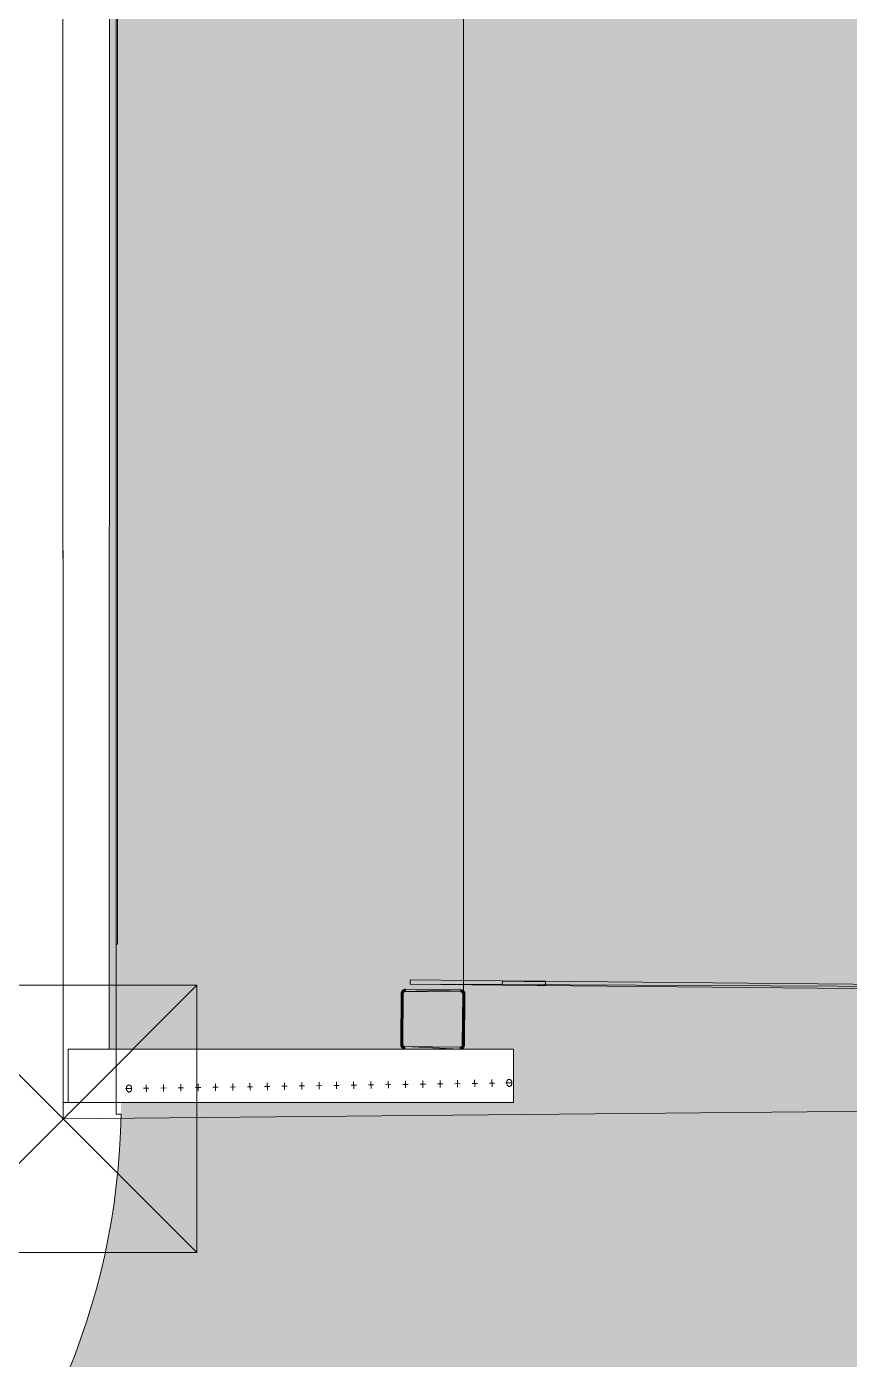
# Model space of a CAD drawing. Header units: millimetres. Extents: x 141848 to 1648660, y -465012 to -151356.
# Drawn here: x 152650 to 157295, y -273386 to -265858 of the extents above; entities that cross this region are included whole.
import ezdxf

# ---------------------------------------------------------------- set-up
doc = ezdxf.new("R2010")
doc.units = ezdxf.units.MM
doc.header["$MEASUREMENT"] = 0
doc.linetypes.add('Points tirets', pattern=[335.138881, 176.388884, -88.194442, 0, -70.555556])
doc.linetypes.add('Wipeout_Contour', pattern=[1000, 0, -1000])
doc.layers.add('Divers - Dessin général', color=7, linetype='Continuous')
doc.layers.add('TopoAlt', color=7, linetype='Continuous')

# ---------------------------------------------------------------- blocks, each defined once
blk = doc.blocks.new('Garde-corps_11_2')
at = {"color": 7, "linetype": 'Continuous', "lineweight": 5}
for p, q in [((155179.7, -271807), (155180.3, -271847)), ((155277.3, -271805.6), (155277.9, -271845.6)), ((153340.6, -271854.2), (153310.7, -271854.7)), ((153325.4, -271834.4), (153325.9, -271874.4)), ((153438.2, -271852.8), (153408.3, -271853.2)), ((153423, -271833), (153423.5, -271873)), ((153535.8, -271851.3), (153505.9, -271851.8)), ((153520.6, -271831.6), (153521.1, -271871.5)), ((153633.4, -271849.9), (153603.4, -271850.3)), ((153618.2, -271830.1), (153618.7, -271870.1)), ((153731, -271848.4), (153701, -271848.9)), ((153715.8, -271828.7), (153716.3, -271868.7)), ((153828.6, -271847), (153798.6, -271847.4)), ((153813.4, -271827.2), (153813.9, -271867.2)), ((153926.2, -271845.6), (153896.2, -271846)), ((153910.9, -271825.8), (153911.5, -271865.8)), ((154023.8, -271844.1), (153993.8, -271844.6)), ((154008.5, -271824.3), (154009.1, -271864.3)), ((154121.4, -271842.7), (154091.4, -271843.1)), ((154106.1, -271822.9), (154106.7, -271862.9)), ((154219, -271841.2), (154189, -271841.7)), ((154203.7, -271821.4), (154204.3, -271861.4)), ((154316.6, -271839.8), (154286.6, -271840.2)), ((154301.3, -271820), (154301.9, -271860)), ((154414.2, -271838.3), (154384.2, -271838.8)), ((154398.9, -271818.6), (154399.5, -271858.6)), ((154511.8, -271836.9), (154481.8, -271837.3)), ((154496.5, -271817.1), (154497.1, -271857.1)), ((154609.4, -271835.5), (154579.4, -271835.9)), ((154594.1, -271815.7), (154594.7, -271855.7)), ((154707, -271834), (154677, -271834.5)), ((154691.7, -271814.2), (154692.3, -271854.2)), ((154804.6, -271832.6), (154774.6, -271833)), ((154789.3, -271812.8), (154789.9, -271852.8)), ((154902.2, -271831.1), (154872.2, -271831.6)), ((154886.9, -271811.3), (154887.5, -271851.3)), ((154999.8, -271829.7), (154969.8, -271830.1)), ((154984.5, -271809.9), (154985.1, -271849.9)), ((155097.4, -271828.2), (155067.4, -271828.7)), ((155082.1, -271808.5), (155082.7, -271848.5)), ((155195, -271826.8), (155165, -271827.2)), ((155292.6, -271825.4), (155262.6, -271825.8))]:
    blk.add_line(p, q, dxfattribs=at)
at = {"color": 7, "linetype": 'Points tirets', "lineweight": 5}
for p, q in [((153208.1, -271856.2), (153243.1, -271855.7)), ((155355.2, -271824.4), (155390.2, -271823.9))]:
    blk.add_line(p, q, dxfattribs=at)
at = {"color": 7, "linetype": 'Continuous', "lineweight": 5, "flags": 128}
for points in [[(155375.5, -271844.1), (155378.1, -271843.8), (155380.6, -271842.8), (155383, -271841.3), (155385.1, -271839.3), (155386.9, -271836.8), (155388.4, -271833.9), (155389.4, -271830.8), (155390.1, -271827.4), (155390.2, -271823.9), (155389.9, -271820.4), (155389.2, -271817.1), (155388.1, -271813.9), (155386.5, -271811.1), (155384.6, -271808.7), (155382.5, -271806.7), (155380.1, -271805.3), (155377.5, -271804.4), (155374.9, -271804.1), (155372.3, -271804.5), (155369.8, -271805.4), (155367.5, -271806.9), (155365.4, -271809), (155363.6, -271811.4), (155362.1, -271814.3), (155361, -271817.5), (155360.4, -271820.9), (155360.2, -271824.4), (155360.5, -271827.8), (155361.2, -271831.2), (155362.4, -271834.3), (155363.9, -271837.2), (155365.8, -271839.6), (155368, -271841.6), (155370.4, -271843), (155372.9, -271843.9)], [(153228.3, -271875.9), (153230.9, -271875.5), (153233.5, -271874.6), (153235.8, -271873.1), (153237.9, -271871.1), (153239.7, -271868.6), (153241.2, -271865.7), (153242.2, -271862.5), (153242.9, -271859.1), (153243.1, -271855.7), (153242.8, -271852.2), (153242, -271848.8), (153240.9, -271845.7), (153239.4, -271842.9), (153237.5, -271840.4), (153235.3, -271838.4), (153232.9, -271837), (153230.4, -271836.1), (153227.8, -271835.9), (153225.2, -271836.2), (153222.6, -271837.2), (153220.3, -271838.7), (153218.2, -271840.7), (153216.4, -271843.2), (153214.9, -271846.1), (153213.9, -271849.2), (153213.2, -271852.6), (153213.1, -271856.1), (153213.3, -271859.6), (153214.1, -271862.9), (153215.2, -271866.1), (153216.8, -271868.9), (153218.6, -271871.3), (153220.8, -271873.3), (153223.2, -271874.7), (153225.7, -271875.6)]]:
    blk.add_lwpolyline(points, close=True, dxfattribs=at)
blk = doc.blocks.new('Garde-corps_13_2')
at = {"color": 7, "linetype": 'Continuous', "lineweight": 5}
for p, q in [((155179.7, -271807), (155180.3, -271847)), ((155277.3, -271805.6), (155277.9, -271845.6)), ((153340.6, -271854.2), (153310.7, -271854.7)), ((153325.4, -271834.4), (153325.9, -271874.4)), ((153438.2, -271852.8), (153408.3, -271853.2)), ((153423, -271833), (153423.5, -271873)), ((153535.8, -271851.3), (153505.9, -271851.8)), ((153520.6, -271831.6), (153521.1, -271871.5)), ((153633.4, -271849.9), (153603.4, -271850.3)), ((153618.2, -271830.1), (153618.7, -271870.1)), ((153731, -271848.4), (153701, -271848.9)), ((153715.8, -271828.7), (153716.3, -271868.7)), ((153828.6, -271847), (153798.6, -271847.4)), ((153813.4, -271827.2), (153813.9, -271867.2)), ((153926.2, -271845.6), (153896.2, -271846)), ((153910.9, -271825.8), (153911.5, -271865.8)), ((154023.8, -271844.1), (153993.8, -271844.6)), ((154008.5, -271824.3), (154009.1, -271864.3)), ((154121.4, -271842.7), (154091.4, -271843.1)), ((154106.1, -271822.9), (154106.7, -271862.9)), ((154219, -271841.2), (154189, -271841.7)), ((154203.7, -271821.4), (154204.3, -271861.4)), ((154316.6, -271839.8), (154286.6, -271840.2)), ((154301.3, -271820), (154301.9, -271860)), ((154414.2, -271838.3), (154384.2, -271838.8)), ((154398.9, -271818.6), (154399.5, -271858.6)), ((154511.8, -271836.9), (154481.8, -271837.3)), ((154496.5, -271817.1), (154497.1, -271857.1)), ((154609.4, -271835.5), (154579.4, -271835.9)), ((154594.1, -271815.7), (154594.7, -271855.7)), ((154707, -271834), (154677, -271834.5)), ((154691.7, -271814.2), (154692.3, -271854.2)), ((154804.6, -271832.6), (154774.6, -271833)), ((154789.3, -271812.8), (154789.9, -271852.8)), ((154902.2, -271831.1), (154872.2, -271831.6)), ((154886.9, -271811.3), (154887.5, -271851.3)), ((154999.8, -271829.7), (154969.8, -271830.1)), ((154984.5, -271809.9), (154985.1, -271849.9)), ((155097.4, -271828.2), (155067.4, -271828.7)), ((155082.1, -271808.5), (155082.7, -271848.5)), ((155195, -271826.8), (155165, -271827.2)), ((155292.6, -271825.4), (155262.6, -271825.8))]:
    blk.add_line(p, q, dxfattribs=at)
at = {"color": 7, "linetype": 'Points tirets', "lineweight": 5}
for p, q in [((153208.1, -271856.2), (153243.1, -271855.7)), ((155355.2, -271824.4), (155390.2, -271823.9))]:
    blk.add_line(p, q, dxfattribs=at)
at = {"color": 7, "linetype": 'Continuous', "lineweight": 5, "flags": 128}
for points in [[(155375.5, -271844.1), (155378.1, -271843.8), (155380.6, -271842.8), (155383, -271841.3), (155385.1, -271839.3), (155386.9, -271836.8), (155388.4, -271833.9), (155389.4, -271830.8), (155390.1, -271827.4), (155390.2, -271823.9), (155389.9, -271820.4), (155389.2, -271817.1), (155388.1, -271813.9), (155386.5, -271811.1), (155384.6, -271808.7), (155382.5, -271806.7), (155380.1, -271805.3), (155377.5, -271804.4), (155374.9, -271804.1), (155372.3, -271804.5), (155369.8, -271805.4), (155367.5, -271806.9), (155365.4, -271809), (155363.6, -271811.4), (155362.1, -271814.3), (155361, -271817.5), (155360.4, -271820.9), (155360.2, -271824.4), (155360.5, -271827.8), (155361.2, -271831.2), (155362.4, -271834.3), (155363.9, -271837.2), (155365.8, -271839.6), (155368, -271841.6), (155370.4, -271843), (155372.9, -271843.9)], [(153228.3, -271875.9), (153230.9, -271875.5), (153233.5, -271874.6), (153235.8, -271873.1), (153237.9, -271871.1), (153239.7, -271868.6), (153241.2, -271865.7), (153242.2, -271862.5), (153242.9, -271859.1), (153243.1, -271855.7), (153242.8, -271852.2), (153242, -271848.8), (153240.9, -271845.7), (153239.4, -271842.9), (153237.5, -271840.4), (153235.3, -271838.4), (153232.9, -271837), (153230.4, -271836.1), (153227.8, -271835.9), (153225.2, -271836.2), (153222.6, -271837.2), (153220.3, -271838.7), (153218.2, -271840.7), (153216.4, -271843.2), (153214.9, -271846.1), (153213.9, -271849.2), (153213.2, -271852.6), (153213.1, -271856.1), (153213.3, -271859.6), (153214.1, -271862.9), (153215.2, -271866.1), (153216.8, -271868.9), (153218.6, -271871.3), (153220.8, -271873.3), (153223.2, -271874.7), (153225.7, -271875.6)]]:
    blk.add_lwpolyline(points, close=True, dxfattribs=at)

msp = doc.modelspace()

# ---------------------------------------------------------------- hatches: boundary and pattern name
at = {"linetype": 'Continuous', "lineweight": 0, "true_color": 0x6f6f6f}
h = msp.add_hatch(color=8, dxfattribs=at)
h.paths.add_polyline_path([(141848.442, -275935.042), (141848.442, -295062.571), (269220.821, -293826.868), (269220.821, -270902.734), (268763.049, -270902.734), (254213.6, -271040.575), (254213.6, -163437.635), (153156.2, -163437.635), (153156.2, -271040.575), (153182.962, -271040.57), (153183.146, -272000.514, -0.40942736), (149183.681, -275935.042)])
h.paths.add_polyline_path([(158435.584, -260639.953), (155145.584, -260639.953), (155145.584, -248364.953), (155145.584, -243089.974), (155145.584, -242189.974), (158435.584, -242189.974)], flags=0)
h.paths.add_polyline_path([(196775.042, -260810.571), (196775.042, -222495.57), (186955.542, -222495.57), (186955.542, -218295.57), (196754.55, -218295.57), (196754.55, -208495.57), (196754.55, -204495.57), (193355.542, -204495.57), (193355.542, -201780.57), (193355.542, -195161.535), (195576.034, -195161.535), (195576.034, -189810.571), (217850.068, -189810.571), (217850.068, -262266.885), (245610.045, -262266.885), (245610.045, -253395.571), (245626.034, -253395.571), (246426.034, -253395.571), (247826.034, -253395.571), (247826.034, -248005.571), (247826.034, -246605.571), (245626.034, -246605.571), (245610.045, -246605.571), (245610.045, -171995.57), (212806.28, -171995.57), (161503.433, -171995.57), (161503.433, -193810.571), (161503.433, -230015.57), (161503.433, -260810.571)], flags=0)
h.paths.add_polyline_path([(162737.042, -269433.913, -0.09031866), (162858.773, -268727.623, -0.20144873), (163912.639, -267592.74, -0.10421145), (164718.006, -267415.055), (165317.979, -267409.371, -0.10404461), (166125.354, -267571.244, -0.23825546), (167284.257, -268953.318, -0.05518862), (167336.836, -269390.334), (167338.931, -269611.438), (167351.046, -270890.267), (167092.583, -271892.761, -0.26794919), (165370.083, -272909.124), (164770.11, -272914.808, -0.19371746), (163379.252, -272370.185, -0.07056876), (163028.663, -271931.262, -0.1316525), (162751.253, -270933.845)], flags=0)
h.paths.add_polyline_path([(173316.986, -273599.031), (173316.986, -273452.052), (173330.488, -267377.824, -0.3805567), (175316.986, -265609.826), (175394.714, -265609.826), (175394.714, -270609.826), (190394.714, -270609.826), (190394.714, -265609.826), (195356.191, -265609.826, -0.41421356), (196856.191, -267109.826), (196856.191, -273660.699, -0.34550161), (195137.285, -275433.432), (175327.752, -275599.002, -0.4157911)], flags=0)
h.paths.add_polyline_path([(205510.093, -271504.083, -0.13447393), (205230.948, -270484.937), (205230.948, -268984.937, -0.41421356), (207230.948, -266984.937), (207830.948, -266984.937, -0.41421356), (209830.948, -268984.937), (209830.948, -270484.937, -0.12882035), (209574.03, -271465.581, -0.27093629), (207830.948, -272484.937), (207230.948, -272484.937, -0.26498)], flags=0)
h.paths.add_polyline_path([(217862.687, -273329.325), (217869.949, -267730.336, -0.09856151), (218100.718, -266943.721), (218117.681, -266951.545, -0.258849), (219955.479, -265605.827), (219953.141, -265587.294), (220637.569, -265587.294), (220637.569, -265687.294), (220637.569, -270687.294), (250537.569, -270687.294), (250537.569, -265687.294), (252208.004, -265687.294), (254186.294, -265687.294), (254186.294, -267687.294), (254186.294, -271062.255, 0.00134576), (254186.323, -271073.021), (254197.209, -273095.233, -0.41421356), (252208.004, -275105.97), (243484.534, -275105.97, -0.00518896), (243431.438, -275116.103), (235447.992, -275196.191), (220071.012, -275253.24, -0.38655333), (217873.089, -273475.385, -0.02518922)], flags=0)
at = {"linetype": 'Continuous', "lineweight": 0, "true_color": 0x90b349}
msp.add_hatch(color=55, dxfattribs=at).paths.add_polyline_path([(153135.736, -163719.488), (153116.298, -271660.98), (155116.298, -271661.341), (155135.376, -165719.848), (251905.262, -165737.275), (251887.357, -265587.294), (253887.357, -265587.654), (253905.622, -163737.635)])

# ---------------------------------------------------------------- linework, layer by layer
at = {"color": 9, "linetype": 'Continuous', "lineweight": 5}
msp.add_lwpolyline([(149183.681, -275935.042), (141848.442, -275935.042), (141848.442, -295062.571), (269220.821, -293826.868), (269220.821, -270902.734), (268763.049, -270902.734), (254213.6, -271040.575), (254213.6, -163437.635), (153163.039, -163437.635), (153163.039, -271040.575), (153156.2, -271040.575), (153156.383, -272000.519), (153183.146, -272000.514, -0.40942736)], format="xyb", close=True, dxfattribs=at)
at = {"color": 7, "linetype": 'Continuous', "lineweight": 5}
msp.add_lwpolyline([(153135.736, -163719.488), (153116.298, -271660.98), (155116.298, -271661.341), (155135.376, -165719.848), (251905.262, -165737.275), (251887.357, -265587.294), (253887.357, -265587.654), (253905.622, -163737.635)], close=True, dxfattribs=at)
at = {"color": 7, "linetype": 'Continuous', "lineweight": 20, "flags": 128}
for points in [[(154815.702, -271242.787), (154815.474, -271266.786)], [(154815.474, -271266.786), (155335.935, -271269.253)], [(154815.474, -271266.786), (155335.911, -271271.716)], [(154815.702, -271242.787), (155336.139, -271247.717)], [(155335.911, -271271.716), (159885.509, -271314.819)], [(155335.935, -271269.253), (159885.737, -271290.82)], [(155336.117, -271250.002), (155579.791, -271253.464)], [(155579.824, -271250.026), (155336.139, -271247.717)], [(155336.139, -271247.717), (155546.278, -271249.708)], [(155336.139, -271247.717), (159885.737, -271290.82)], [(155579.597, -271274.025), (155361.983, -271271.963)], [(154776.648, -271319.22), (154776.833, -271298.413)], [(154776.758, -271317.661), (154779.654, -271297.048)], [(154776.758, -271317.661), (154776.833, -271298.413)], [(154777.085, -271316.116), (154779.654, -271297.048)], [(154777.603, -271314.633), (154779.654, -271297.048)], [(154778.312, -271313.236), (154779.654, -271297.048)], [(154779.189, -271311.936), (154779.654, -271297.048)], [(154780.244, -271310.77), (154779.654, -271297.048)], [(154780.244, -271310.77), (154782.639, -271296.068)], [(154781.43, -271309.749), (154782.639, -271296.068)], [(154782.746, -271308.886), (154782.639, -271296.068)], [(154782.746, -271308.886), (154785.729, -271295.485)], [(154784.156, -271308.203), (154785.729, -271295.485)], [(154785.649, -271307.713), (154788.479, -271295.331)], [(154785.649, -271307.713), (154785.729, -271295.485)], [(154787.188, -271307.428), (154788.479, -271295.331)], [(154788.761, -271307.334), (154788.479, -271295.331)], [(155100.747, -271310.29), (155101.245, -271298.294)], [(155102.306, -271310.413), (155101.245, -271298.294)], [(155102.306, -271310.413), (155103.991, -271298.5)], [(155103.851, -271310.728), (155103.991, -271298.5)], [(155105.322, -271311.246), (155103.991, -271298.5)], [(155105.322, -271311.246), (155107.069, -271299.142)], [(155106.731, -271311.955), (155107.069, -271299.142)], [(155108.019, -271312.843), (155107.069, -271299.142)], [(155108.019, -271312.843), (155110.035, -271300.178)], [(155109.197, -271313.886), (155110.035, -271300.178)], [(155110.218, -271315.072), (155110.035, -271300.178)], [(155110.218, -271315.072), (155112.842, -271301.596)], [(155111.082, -271316.388), (155112.842, -271301.596)], [(155111.764, -271317.799), (155112.842, -271301.596)], [(155112.254, -271319.292), (155112.842, -271301.596)], [(155112.539, -271320.842), (155112.842, -271301.596)], [(155112.633, -271322.403), (155112.842, -271301.596)]]:
    msp.add_lwpolyline(points, dxfattribs=at)
at = {"color": 212, "linetype": 'Continuous', "lineweight": 5, "true_color": 0xcb00cc, "flags": 128}
for points in [[(155336.139, -271247.717), (155335.935, -271269.253), (155335.911, -271271.716)], [(155335.911, -271271.716), (155361.983, -271271.963), (155579.597, -271274.025)], [(155579.824, -271250.026), (155546.278, -271249.708), (155336.139, -271247.717)], [(155579.597, -271274.025), (155579.791, -271253.464), (155579.824, -271250.026)]]:
    msp.add_lwpolyline(points, dxfattribs=at)
at = {"layer": 'TopoAlt', "color": 211, "linetype": 'Continuous', "lineweight": 5, "true_color": 0xfe55ff}
msp.add_lwpolyline([(152835.676, -163437.635), (152856.37, -271934.337)], dxfattribs=at)

# ---------------------------------------------------------------- next in the draw order: wipeouts: each hides what was drawn before it
at = {"color": 254, "linetype": 'Wipeout_Contour', "lineweight": 0, "ltscale": 1249814.80682749}
msp.add_wipeout([(152883.681, -271934.279), (155398.133, -271934.279), (155398.133, -271634.279), (152883.681, -271634.279)], dxfattribs=at).dxf.layer = 'TopoAlt'

# ---------------------------------------------------------------- next in the draw order: linework, layer by layer
at = {"color": 14, "linetype": 'Continuous', "lineweight": 5, "true_color": 0xa40f02}
for p, q in [((152101.529, -271272.923), (153611.247, -272782.344)), ((152101.677, -272782.493), (153611.099, -271272.774))]:
    msp.add_line(p, q, dxfattribs=at)
at = {"color": 14, "linetype": 'Continuous', "lineweight": 5, "true_color": 0xa40f02, "flags": 128}
msp.add_lwpolyline([(153611.099, -271272.774), (153611.247, -272782.344), (152101.677, -272782.493), (152101.529, -271272.923)], close=True, dxfattribs=at)
at = {"color": 7, "linetype": 'Continuous', "lineweight": 20, "flags": 128}
msp.add_lwpolyline([(154766.535, -271309.932), (154767.954, -271307.125), (154769.719, -271304.526), (154771.817, -271302.182), (154774.2, -271300.14), (154776.833, -271298.413), (154779.654, -271297.048), (154782.639, -271296.068), (154785.729, -271295.485), (154788.479, -271295.331), (155101.245, -271298.294), (155103.991, -271298.5), (155107.069, -271299.142), (155110.035, -271300.178), (155112.842, -271301.596), (155115.441, -271303.373), (155117.773, -271305.459), (155119.827, -271307.843), (155121.554, -271310.475), (155122.907, -271313.308), (155123.899, -271316.294), (155124.482, -271319.383), (155124.636, -271322.121), (155121.9, -271610.9), (155121.694, -271613.634), (155121.053, -271616.712), (155120.005, -271619.679), (155118.598, -271622.485), (155116.821, -271625.085), (155114.723, -271627.429), (155112.352, -271629.482), (155109.719, -271631.198), (155106.886, -271632.563), (155103.901, -271633.543), (155100.811, -271634.125), (155098.061, -271634.279), (154785.295, -271631.316), (154782.549, -271631.11), (154779.471, -271630.469), (154776.505, -271629.433), (154773.71, -271628.014), (154771.111, -271626.25), (154768.767, -271624.151), (154766.713, -271621.768), (154764.998, -271619.135), (154763.633, -271616.302), (154762.653, -271613.317), (154762.07, -271610.227), (154761.916, -271607.49), (154764.652, -271318.711), (154764.858, -271315.976), (154765.499, -271312.898)], close=True, dxfattribs=at)
for points in [[(154761.916, -271607.49), (154764.858, -271315.976)], [(154762.07, -271610.227), (154765.499, -271312.898)], [(154762.07, -271610.227), (154764.858, -271315.976)], [(154762.653, -271613.317), (154766.535, -271309.932)], [(154762.653, -271613.317), (154765.499, -271312.898)], [(154763.633, -271616.302), (154767.954, -271307.125)], [(154763.633, -271616.302), (154766.535, -271309.932)], [(154764.998, -271619.135), (154767.954, -271307.125)], [(154766.713, -271621.768), (154771.817, -271302.182)], [(154766.713, -271621.768), (154769.719, -271304.526)], [(154766.713, -271621.768), (154767.954, -271307.125)], [(154768.767, -271624.151), (154771.817, -271302.182)], [(154771.111, -271626.25), (154774.2, -271300.14)], [(154771.111, -271626.25), (154771.817, -271302.182)], [(155101.245, -271298.294), (154788.761, -271307.334), (154787.188, -271307.428), (154785.649, -271307.713), (154784.156, -271308.203), (154782.746, -271308.886), (154781.43, -271309.749), (154780.244, -271310.77), (154779.189, -271311.936), (154778.312, -271313.236), (154777.603, -271314.633), (154777.085, -271316.116), (154776.758, -271317.661), (154776.648, -271319.22), (154773.919, -271607.207), (154773.71, -271628.014)], [(154773.71, -271628.014), (154774.2, -271300.14)], [(155109.719, -271631.198), (155109.904, -271610.39), (155112.633, -271322.403), (155112.539, -271320.842), (155112.254, -271319.292), (155111.764, -271317.799), (155111.082, -271316.388), (155110.218, -271315.072), (155109.197, -271313.886), (155108.019, -271312.843), (155106.731, -271311.955), (155105.322, -271311.246), (155103.851, -271310.728), (155102.306, -271310.413), (155100.747, -271310.29), (154788.761, -271307.334)], [(155112.352, -271629.482), (155112.842, -271301.596)], [(155112.352, -271629.482), (155115.441, -271303.373)], [(155112.352, -271629.482), (155117.773, -271305.459)], [(155114.723, -271627.429), (155117.773, -271305.459)], [(155114.723, -271627.429), (155119.827, -271307.843)], [(155116.821, -271625.085), (155119.827, -271307.843)], [(155118.598, -271622.485), (155119.827, -271307.843)], [(155118.598, -271622.485), (155121.554, -271310.475)], [(155118.598, -271622.485), (155122.907, -271313.308)], [(155120.005, -271619.679), (155122.907, -271313.308)], [(155120.005, -271619.679), (155123.899, -271316.294)], [(155121.053, -271616.712), (155123.899, -271316.294)], [(155121.053, -271616.712), (155124.482, -271319.383)], [(155121.694, -271613.634), (155124.482, -271319.383)], [(155121.9, -271610.9), (155124.482, -271319.383)], [(154774, -271608.78), (154773.71, -271628.014)], [(154773.919, -271607.207), (154774, -271608.78), (154776.505, -271629.433)], [(154774, -271608.78), (154774.298, -271610.319), (154776.505, -271629.433)], [(154774.298, -271610.319), (154774.788, -271611.812), (154775.47, -271613.222), (154776.322, -271614.538), (154777.355, -271615.724), (154778.521, -271616.767), (154779.821, -271617.656), (154781.218, -271618.365), (154782.701, -271618.883), (154784.234, -271619.21), (154785.805, -271619.32), (155098.061, -271634.279)], [(154776.505, -271629.433), (154774.788, -271611.812)], [(154776.505, -271629.433), (154775.47, -271613.222)], [(154776.505, -271629.433), (154776.322, -271614.538)], [(154776.505, -271629.433), (154777.355, -271615.724)], [(154779.471, -271630.469), (154777.355, -271615.724)], [(154779.471, -271630.469), (154778.521, -271616.767)], [(154779.471, -271630.469), (154779.821, -271617.656)], [(154782.549, -271631.11), (154779.821, -271617.656)], [(154782.549, -271631.11), (154781.218, -271618.365)], [(154782.549, -271631.11), (154782.701, -271618.883)], [(154785.295, -271631.316), (154782.701, -271618.883)], [(154785.295, -271631.316), (154784.234, -271619.21)], [(154785.295, -271631.316), (154785.805, -271619.32)], [(154785.805, -271619.32), (155097.791, -271622.276), (155099.352, -271622.195), (155100.903, -271621.898), (155102.384, -271621.408), (155103.806, -271620.725), (155105.11, -271619.861), (155106.308, -271618.841), (155107.351, -271617.675), (155108.24, -271616.375), (155108.949, -271614.978), (155109.467, -271613.494), (155109.781, -271611.961), (155109.904, -271610.39)], [(155098.061, -271634.279), (155097.791, -271622.276)], [(155098.061, -271634.279), (155099.352, -271622.195)], [(155100.811, -271634.125), (155099.352, -271622.195)], [(155100.811, -271634.125), (155102.384, -271621.408)], [(155100.811, -271634.125), (155100.903, -271621.898)], [(155103.901, -271633.543), (155102.384, -271621.408)], [(155103.901, -271633.543), (155103.806, -271620.725)], [(155103.901, -271633.543), (155105.11, -271619.861)], [(155106.886, -271632.563), (155105.11, -271619.861)], [(155106.886, -271632.563), (155106.308, -271618.841)], [(155106.886, -271632.563), (155107.351, -271617.675)], [(155109.719, -271631.198), (155107.351, -271617.675)], [(155109.719, -271631.198), (155108.24, -271616.375)], [(155109.719, -271631.198), (155108.949, -271614.978)], [(155109.719, -271631.198), (155109.467, -271613.494)], [(155109.719, -271631.198), (155109.781, -271611.961)]]:
    msp.add_lwpolyline(points, dxfattribs=at)
at = {"layer": 'Divers - Dessin général', "color": 14, "linetype": 'Continuous', "lineweight": 5, "true_color": 0x990000}
msp.add_lwpolyline([(254205.676, -163437.635), (254186.294, -271067.638), (152856.388, -272027.634), (152839.018, -197317.635), (152835.676, -163437.635)], close=True, dxfattribs=at)
at = {"layer": 'TopoAlt', "color": 7, "linetype": 'Continuous', "lineweight": 5, "flags": 128}
msp.add_lwpolyline([(152835.676, -163437.635), (152835.733, -163737.635), (152856.37, -271934.337), (153156.37, -271934.279), (153135.733, -163737.635), (253905.622, -163737.635), (253886.348, -270769.248), (253886.294, -271069.253), (254186.294, -271067.638), (254205.622, -163737.635), (254205.676, -163437.635), (253905.676, -163437.635), (153135.676, -163437.635)], close=True, dxfattribs=at)
at = {"layer": 'TopoAlt', "color": 190, "linetype": 'Continuous', "lineweight": 5, "true_color": 0x8002ff}
for points in [[(155398.133, -271634.279), (152883.681, -271634.279)], [(152883.681, -271634.279), (152883.681, -271934.279)], [(155398.133, -271934.279), (155398.133, -271634.279)], [(152883.681, -271934.279), (155398.133, -271934.279)]]:
    msp.add_lwpolyline(points, dxfattribs=at)

# ---------------------------------------------------------------- next in the draw order: block references
at = {"color": 7, "linetype": 'Continuous', "lineweight": 5}
for name in ['Garde-corps_11_2', 'Garde-corps_13_2']:
    msp.add_blockref(name, (0, 0), dxfattribs=at)

doc.saveas('drawing.dxf')
